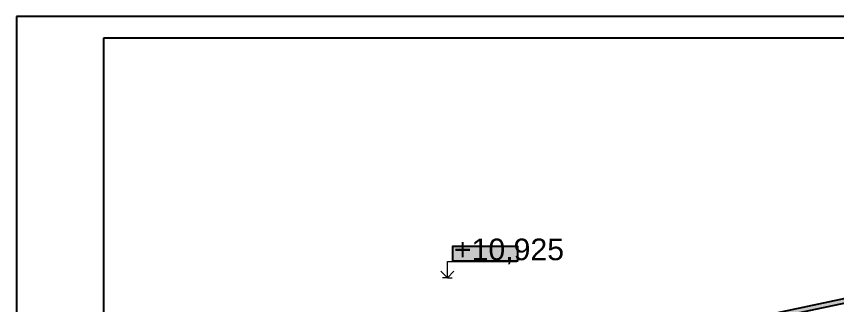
# Model space of a CAD drawing. Extents: x 0 to 424, y 0 to 297.
# Drawn here: x 0 to 188.2, y 230.8 to 297 of the extents above; entities that cross this region are included whole.
import ezdxf

# ---------------------------------------------------------------- set-up
doc = ezdxf.new("R2010")
doc.units = 0
doc.styles.add('TEYPDFCAD_TEXT', font='arial.ttf')

# ---------------------------------------------------------------- blocks, each defined once
blk = doc.blocks.new('A3-landscape')
for points in [[(420, 297), (0, 297)], [(0, 297), (0, 0)], [(415, 292), (20, 292)], [(20, 292), (20, 5)]]:
    blk.add_lwpolyline(points)

msp = doc.modelspace()

# ---------------------------------------------------------------- hatches: boundary and pattern name
at = {"true_color": 0xffffff}
msp.add_hatch(color=0, dxfattribs=at).paths.add_polyline_path([(100.17, 240.77), (100.17, 244.22), (115.02, 244.22), (115.02, 240.77)])
at = {"true_color": 0xaed1da}
msp.add_hatch(color=0, dxfattribs=at).paths.add_polyline_path([(115.08, 215.24), (212.68, 235.98), (212.48, 236.94), (114.88, 216.19)])

# ---------------------------------------------------------------- linework, layer by layer
at = {"color": 7, "lineweight": 20}
for p, q in [((415.08, 291.98), (20.08, 291.98)), ((20.08, 291.98), (20.08, 4.98))]:
    msp.add_line(p, q, dxfattribs=at)
at = {"color": 7, "lineweight": 15}
for p, q in [((98.9, 236.94), (98.9, 240.69)), ((98.9, 240.69), (114.8, 240.69)), ((98.9, 236.94), (97.4, 238.44)), ((100.4, 238.44), (98.9, 236.94)), ((98.9, 236.94), (97.77, 236.94)), ((98.9, 236.94), (100.02, 236.94)), ((212.48, 236.94), (114.88, 216.2))]:
    msp.add_line(p, q, dxfattribs=at)
at = {"color": 0, "true_color": 0xffffff}
msp.add_lwpolyline([(100.17, 240.77), (100.17, 244.22), (115.02, 244.22), (115.02, 240.77)], close=True, dxfattribs=at)
at = {"color": 0, "true_color": 0xaed1da}
msp.add_lwpolyline([(115.08, 215.24), (212.68, 235.98), (212.48, 236.94), (114.88, 216.19)], close=True, dxfattribs=at)

# ---------------------------------------------------------------- block references
msp.add_blockref('A3-landscape', (0, 0))

# ---------------------------------------------------------------- texts
at = {"color": 7, "style": 'TEYPDFCAD_TEXT'}
msp.add_text('+10,925', height=4.967, dxfattribs=at).set_placement((100.4, 240.99))

doc.saveas('drawing.dxf')
